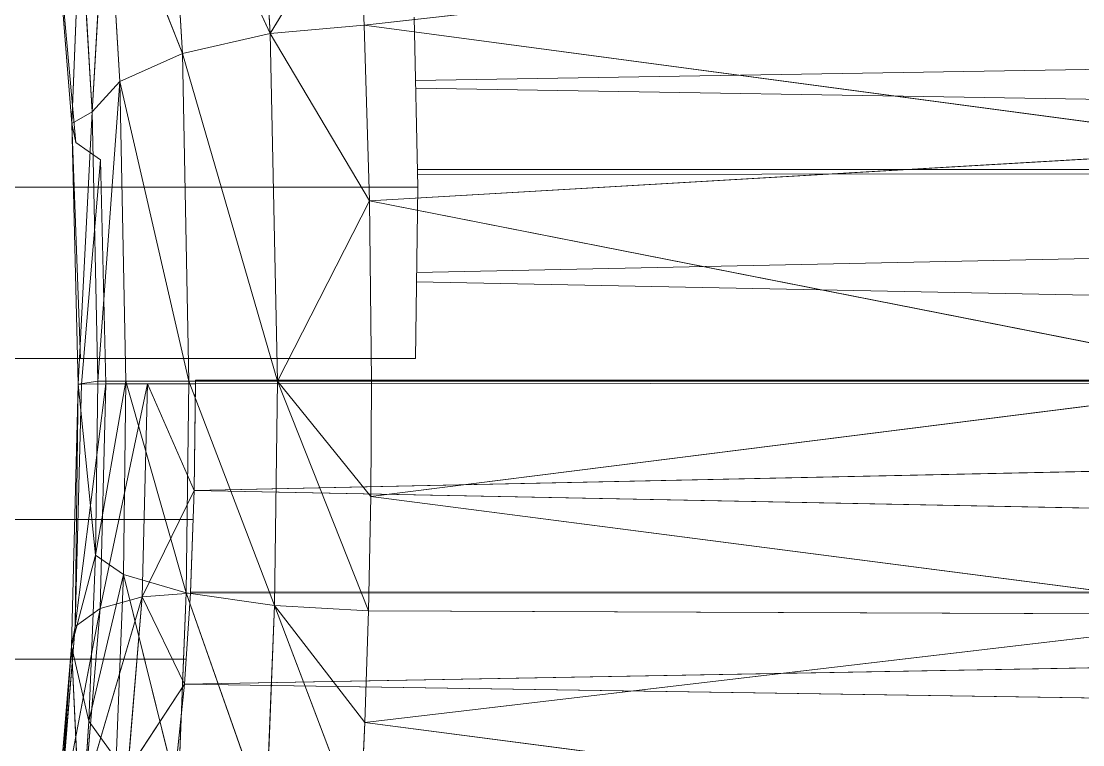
# Model space of a CAD drawing. Header units: inches. Extents: x 4387 to 7158, y 1246 to 2590.
# Drawn here: x 4776.5318 to 4776.7323, y 2085.8006 to 2085.9374 of the extents above; entities that cross this region are included whole.
import ezdxf

# ---------------------------------------------------------------- set-up
doc = ezdxf.new("R2010")
doc.units = ezdxf.units.IN
doc.header["$MEASUREMENT"] = 0

# ---------------------------------------------------------------- blocks, each defined once
blk = doc.blocks.new('Double_Cord_Chandelier_Ravenhill_dwg_Group_18-5818101-10TH FLOOR RCP')
at = {"color": 37, "lineweight": 9}
for p, q in [((16.81976, 9.8234), (16.83638, 9.79589)), ((2.23866, 1.3679), (16.83638, 9.79589)), ((16.83638, 9.79589), (2.23866, 1.3679)), ((16.83638, 9.79589), (16.85222, 9.76765)), ((2.24888, 1.3364), (16.85222, 9.76765)), ((16.85222, 9.76765), (2.24888, 1.3364)), ((2.25848, 1.3068), (16.83106, 9.72029)), ((16.83106, 9.72029), (2.25848, 1.3068)), ((2.26681, 1.28111), (16.84309, 9.69673)), ((16.84309, 9.69673), (2.26681, 1.28111))]:
    blk.add_line(p, q, dxfattribs=at)
blk = doc.blocks.new('Double_Cord_Chandelier_Ravenhill_dwg_skpfb8LBq-V44-10TH FLOOR RCP')
at = {"color": 37, "lineweight": 9}
for p, q in [((0.1131, 0.25484), (0.25221, 0.35739)), ((0.12673, 0.25063), (0.26658, 0.33449)), ((0.26658, 0.33449), (0.12673, 0.25063)), ((0.27021, 0.32871), (0.12747, 0.2494)), ((0.27021, 0.32871), (0.12747, 0.2494)), ((0.1131, 0.25484), (0.27478, 0.32144)), ((0.1306, 0.22657), (0.27478, 0.32144)), ((0.27686, 0.31792), (0.13542, 0.23625)), ((0.13592, 0.23541), (0.27728, 0.31722)), ((0.28509, 0.30407), (0.14506, 0.21928)), ((0.14506, 0.21928), (0.28509, 0.30407)), ((0.28937, 0.29685), (0.1459, 0.21778)), ((0.1459, 0.21778), (0.28937, 0.29685)), ((0.07185, 0.28497), (0.09853, 0.24459)), ((0.29747, 0.28318), (0.11941, 0.18022)), ((0.1306, 0.22657), (0.29729, 0.28349)), ((0.14792, 0.19725), (0.29729, 0.28349)), ((0.29729, 0.28349), (0.15871, 0.17828)), ((0.09919, 0.27634), (0.09853, 0.24459)), ((0.09919, 0.27634), (0.1131, 0.25484)), ((0.09853, 0.24459), (0.06084, 0.27114)), ((0.06084, 0.27114), (0.08602, 0.23304)), ((0.12928, 0.16262), (0.30527, 0.2693)), ((0.3094, 0.26194), (0.12928, 0.16262)), ((0.05541, 0.25738), (0.07681, 0.21497)), ((0.05541, 0.25738), (0.07845, 0.22252)), ((0.05541, 0.25738), (0.08602, 0.23304)), ((0.09853, 0.24459), (0.1131, 0.25484)), ((0.1306, 0.22657), (0.1131, 0.25484)), ((0.13833, 0.14547), (0.31688, 0.24861)), ((0.07681, 0.21497), (0.05607, 0.24635)), ((0.05607, 0.24635), (0.07456, 0.21115)), ((0.3189, 0.24502), (0.15871, 0.17828)), ((0.3189, 0.24502), (0.16915, 0.15936)), ((0.3189, 0.24502), (0.17912, 0.14072)), ((0.05164, 0.24439), (0.07456, 0.21115)), ((0.05164, 0.24439), (0.07697, 0.20841)), ((0.07697, 0.20841), (0.05164, 0.24439)), ((0.09853, 0.24459), (0.08602, 0.23304)), ((0.09853, 0.24459), (0.13253, 0.18837)), ((0.09853, 0.24459), (0.1306, 0.22657)), ((0.32332, 0.23666), (0.14594, 0.13)), ((0.07845, 0.22252), (0.08602, 0.23304)), ((0.13253, 0.18837), (0.08602, 0.23304)), ((0.11807, 0.18001), (0.08602, 0.23304)), ((0.14594, 0.13), (0.32653, 0.23058)), ((0.13253, 0.18837), (0.1306, 0.22657)), ((0.1306, 0.22657), (0.14792, 0.19725)), ((0.07681, 0.21497), (0.07845, 0.22252)), ((0.07845, 0.22252), (0.10316, 0.17139)), ((0.07845, 0.22252), (0.10775, 0.17405)), ((0.07845, 0.22252), (0.11807, 0.18001)), ((0.07681, 0.21497), (0.07456, 0.21115)), ((0.07681, 0.21497), (0.10316, 0.17139)), ((0.07681, 0.21497), (0.10023, 0.16903)), ((0.10023, 0.16903), (0.07456, 0.21115)), ((0.07697, 0.20841), (0.07456, 0.21115)), ((0.09819, 0.17347), (0.07456, 0.21115)), ((0.07697, 0.20841), (0.08266, 0.20789)), ((0.08266, 0.20789), (0.07697, 0.20841)), ((0.08266, 0.20789), (0.10471, 0.1717)), ((0.08266, 0.20789), (0.10076, 0.16938)), ((0.10076, 0.16938), (0.08266, 0.20789)), ((0.3389, 0.2072), (0.17912, 0.14072)), ((0.13253, 0.18837), (0.14792, 0.19725)), ((0.14792, 0.19725), (0.15871, 0.17828)), ((0.13253, 0.18837), (0.11807, 0.18001)), ((0.13253, 0.18837), (0.15871, 0.17828)), ((0.13253, 0.18837), (0.15326, 0.15137)), ((0.13253, 0.18837), (0.16915, 0.15936)), ((0.10775, 0.17405), (0.11807, 0.18001)), ((0.11941, 0.18022), (0.11154, 0.17566)), ((0.11154, 0.17566), (0.11942, 0.18021)), ((0.11807, 0.18001), (0.15326, 0.15137)), ((0.11807, 0.18001), (0.13762, 0.14513)), ((0.12928, 0.16262), (0.11941, 0.18022)), ((0.15871, 0.17828), (0.16915, 0.15936)), ((0.11154, 0.17566), (0.10471, 0.1717)), ((0.12502, 0.13439), (0.11154, 0.17566)), ((0.12928, 0.16262), (0.11154, 0.17566)), ((0.11154, 0.17566), (0.13078, 0.1403)), ((0.10316, 0.17139), (0.10775, 0.17405)), ((0.10775, 0.17405), (0.11922, 0.14273)), ((0.10775, 0.17405), (0.13762, 0.14513)), ((0.10775, 0.17405), (0.12562, 0.14217)), ((0.10316, 0.17139), (0.10023, 0.16903)), ((0.10471, 0.1717), (0.10076, 0.16938)), ((0.10316, 0.17139), (0.11922, 0.14273)), ((0.12502, 0.13439), (0.10471, 0.1717)), ((0.12268, 0.1291), (0.10471, 0.1717)), ((0.10076, 0.16938), (0.10023, 0.16903)), ((0.10023, 0.16903), (0.1239, 0.12554)), ((0.12268, 0.1291), (0.10023, 0.16903)), ((0.11922, 0.14273), (0.10023, 0.16903)), ((0.12268, 0.1291), (0.10076, 0.16938)), ((0.13833, 0.14547), (0.12928, 0.16262)), ((0.12928, 0.16262), (0.13078, 0.1403)), ((0.15326, 0.15137), (0.16915, 0.15936)), ((0.17912, 0.14072), (0.16915, 0.15936)), ((0.15326, 0.15137), (0.13762, 0.14513)), ((0.18848, 0.12259), (0.15326, 0.15137)), ((0.17912, 0.14072), (0.15326, 0.15137)), ((0.15326, 0.15137), (0.17213, 0.11548)), ((0.13762, 0.14513), (0.12562, 0.14217)), ((0.13833, 0.14547), (0.13078, 0.1403)), ((0.13762, 0.14513), (0.15542, 0.11128)), ((0.13762, 0.14513), (0.17213, 0.11548)), ((0.13833, 0.14547), (0.14594, 0.13)), ((0.11922, 0.14273), (0.12562, 0.14217)), ((0.11922, 0.14273), (0.1239, 0.12554)), ((0.11922, 0.14273), (0.13385, 0.1149)), ((0.12562, 0.14217), (0.15542, 0.11128)), ((0.12562, 0.14217), (0.14189, 0.11122)), ((0.12562, 0.14217), (0.13385, 0.1149)), ((0.18848, 0.12259), (0.17912, 0.14072)), ((0.12502, 0.13439), (0.13078, 0.1403)), ((0.13987, 0.10295), (0.13078, 0.1403)), ((0.14487, 0.11048), (0.13078, 0.1403)), ((0.14594, 0.13), (0.13078, 0.1403)), ((0.12502, 0.13439), (0.12268, 0.1291)), ((0.13987, 0.10295), (0.12502, 0.13439)), ((0.13869, 0.09521), (0.12502, 0.13439)), ((0.13869, 0.09521), (0.12268, 0.1291)), ((0.12268, 0.1291), (0.1239, 0.12554)), ((0.14487, 0.11048), (0.14594, 0.13)), ((0.14594, 0.13), (0.15217, 0.11616)), ((0.14117, 0.08897), (0.1239, 0.12554)), ((0.13869, 0.09521), (0.1239, 0.12554)), ((0.1239, 0.12554), (0.13385, 0.1149)), ((0.1239, 0.12554), (0.14396, 0.09433)), ((0.14189, 0.11122), (0.13385, 0.1149)), ((0.13385, 0.1149), (0.14396, 0.09433))]:
    blk.add_line(p, q, dxfattribs=at)
at = {"color": 37, "lineweight": 9, "flags": 128}
for points in [[(0.43708, 0.47391), (0.4132, 0.50968), (0.23046, 0.38998), (0.09919, 0.27634), (0.1131, 0.25484), (0.09853, 0.24459), (0.08602, 0.23304), (0.11807, 0.18001), (0.13762, 0.14513), (0.15326, 0.15137), (0.11807, 0.18001), (0.13253, 0.18836), (0.09853, 0.24459), (0.07185, 0.28497), (0.09919, 0.27634), (0.09853, 0.24459), (0.1306, 0.22657), (0.13253, 0.18837), (0.14792, 0.19725), (0.29729, 0.28349), (0.15871, 0.17828), (0.3189, 0.24502)], [(0.1131, 0.25484), (0.27478, 0.32144), (0.1306, 0.22657), (0.29729, 0.28349), (0.48658, 0.39278), (0.51029, 0.35054), (0.70169, 0.45606), (0.48658, 0.39278), (0.67586, 0.50206), (0.70169, 0.45606)], [(0.05541, 0.25738), (0.08602, 0.23304), (0.07845, 0.22252), (0.11807, 0.18001), (0.10775, 0.17405), (0.07845, 0.22252), (0.10316, 0.17139), (0.11922, 0.14273), (0.10023, 0.16903), (0.10316, 0.17139)], [(0.08577, 0.2962), (0.23046, 0.38998), (0.25221, 0.35739), (0.1131, 0.25484), (0.1306, 0.22657), (0.14792, 0.19725), (0.15872, 0.17828)], [(0.29729, 0.28349), (0.27478, 0.32144), (0.25221, 0.35739), (0.09919, 0.27634), (0.08577, 0.2962), (0.07185, 0.28497), (0.06084, 0.27114), (0.08602, 0.23304), (0.13253, 0.18837), (0.16915, 0.15936), (0.15872, 0.17828), (0.13253, 0.18837), (0.15326, 0.15137), (0.17912, 0.14072), (0.3189, 0.24502), (0.16915, 0.15936)], [(0.09853, 0.24459), (0.06084, 0.27114)], [(0.05541, 0.25738), (0.07845, 0.22252), (0.07681, 0.21497), (0.05607, 0.24635)], [(0.05541, 0.25738), (0.07681, 0.21497), (0.10316, 0.17139), (0.10775, 0.17405), (0.13762, 0.14513), (0.17213, 0.11548), (0.15542, 0.11128), (0.18514, 0.08903), (0.16769, 0.08633), (0.19798, 0.06063), (0.20878, 0.08047), (0.18514, 0.08903), (0.2018, 0.09551), (0.20878, 0.08047), (0.21496, 0.0664), (0.3702, 0.14113), (0.20878, 0.08047), (0.35611, 0.17234), (0.2018, 0.09551)], [(0.29721, 0.28364), (0.11908, 0.1808), (0.12928, 0.16262), (0.11154, 0.17566), (0.12502, 0.13439), (0.13869, 0.09521), (0.12268, 0.1291), (0.12502, 0.13439), (0.13987, 0.10295), (0.14751, 0.07024), (0.13869, 0.09521), (0.13987, 0.10295), (0.13078, 0.1403), (0.12928, 0.16262), (0.3094, 0.26194)], [(0.31681, 0.24874), (0.13823, 0.14563), (0.12928, 0.16262), (0.30527, 0.2693)], [(0.15696, 0.10396), (0.15261, 0.08857), (0.14765, 0.07065), (0.13763, 0.06558), (0.14709, 0.06035), (0.14765, 0.07065), (0.14804, 0.07983), (0.13987, 0.10295), (0.14487, 0.11048), (0.13078, 0.1403), (0.13833, 0.14547), (0.14594, 0.13), (0.32332, 0.23666)], [(0.32653, 0.23058), (0.14594, 0.13), (0.13078, 0.1403)], [(0.33213, 0.21999), (0.1522, 0.11611), (0.14594, 0.13), (0.14487, 0.11048), (0.15217, 0.11616)], [(0.07697, 0.20841), (0.07456, 0.21115), (0.09819, 0.17347)], [(0.10471, 0.1717), (0.10076, 0.16938), (0.12268, 0.1291), (0.10471, 0.1717), (0.12502, 0.13439), (0.13078, 0.1403), (0.11154, 0.17566), (0.10471, 0.1717), (0.08266, 0.20789)], [(0.35611, 0.17234), (0.18848, 0.12259), (0.20181, 0.09551), (0.17213, 0.11548), (0.15326, 0.15137), (0.18848, 0.12259), (0.17912, 0.14072), (0.3389, 0.2072), (0.18848, 0.12259), (0.17213, 0.11548), (0.18514, 0.08903), (0.19798, 0.06063), (0.22144, 0.05053), (0.22647, 0.03675), (0.19798, 0.06063)], [(0.19037, 0.03227), (0.20921, 0.03168), (0.17978, 0.05958), (0.15312, 0.08838), (0.16415, 0.06398), (0.17978, 0.05958), (0.16769, 0.08633), (0.15542, 0.11128), (0.14189, 0.11122), (0.12562, 0.14217), (0.15542, 0.11128), (0.13762, 0.14513), (0.12562, 0.14217), (0.10775, 0.17405), (0.11922, 0.14273)], [(0.10076, 0.16938), (0.10023, 0.16903), (0.1239, 0.12554), (0.11922, 0.14273), (0.13385, 0.1149), (0.12562, 0.14217), (0.11922, 0.14273)], [(0.15386, 0.07246), (0.14396, 0.09433), (0.13385, 0.1149), (0.1239, 0.12554), (0.14396, 0.09433), (0.14117, 0.08897), (0.1239, 0.12554), (0.12268, 0.1291), (0.10023, 0.16903)], [(0.17912, 0.14072), (0.16915, 0.15936), (0.15326, 0.15137)], [(0.1239, 0.12554), (0.13869, 0.09521), (0.14117, 0.08897), (0.15386, 0.07246), (0.16255, 0.05001), (0.1668, 0.03409), (0.166, 0.0254), (0.17765, 0.01167), (0.15995, 0.02626)], [(0.13385, 0.1149), (0.14189, 0.11122), (0.15312, 0.08838), (0.16769, 0.08633), (0.14189, 0.11122), (0.14396, 0.09433), (0.15312, 0.08838), (0.15386, 0.07246), (0.16415, 0.06398), (0.16255, 0.05001), (0.17383, 0.03902), (0.19037, 0.03227), (0.16415, 0.06398), (0.17383, 0.03902), (0.1668, 0.03409), (0.17853, 0.02137), (0.166, 0.0254)]]:
    blk.add_lwpolyline(points, dxfattribs=at)
for points in [[(0.05607, 0.24635), (0.03469, 0.28573), (0.03817, 0.30215), (0.02218, 0.32108), (0.04781, 0.31786), (0.06115, 0.32988), (0.05195, 0.34123), (0.04781, 0.31786), (0.03817, 0.30215), (0.02012, 0.30298), (0.03469, 0.28573), (0.03744, 0.27184), (0.05607, 0.24635), (0.07456, 0.21115), (0.05164, 0.24439)], [(0.07681, 0.21497), (0.10023, 0.16903), (0.07456, 0.21115)]]:
    blk.add_lwpolyline(points, close=True, dxfattribs=at)
blk = doc.blocks.new('Double_Cord_Chandelier_Ravenhill_dwg_Group_9-5818106-10TH FLOOR RCP')
blk.add_blockref('Double_Cord_Chandelier_Ravenhill_dwg_skpfb8LBq-V44-10TH FLOOR RCP', (0, 0))
blk = doc.blocks.new('Double_Cord_Chandelier_Ravenhill_dwg_Component_2-5818107-10TH FLOOR RCP')
for name, p in [('Double_Cord_Chandelier_Ravenhill_dwg_Group_9-5818106-10TH FLOOR RCP', (16.69922, 9.56253)), ('Double_Cord_Chandelier_Ravenhill_dwg_Group_18-5818101-10TH FLOOR RCP', (0, 0))]:
    blk.add_blockref(name, p)
blk = doc.blocks.new('Double_Cord_Chandelier_Ravenhill_dwg_Group_20-5818116-10TH FLOOR RCP')
at = {"rotation": 240}
blk.add_blockref('Double_Cord_Chandelier_Ravenhill_dwg_Component_2-5818107-10TH FLOOR RCP', (19.2106, 21.8536), dxfattribs=at)
blk = doc.blocks.new('Double_Cord_Chandelier_Ravenhill_dwg-5818096-10TH FLOOR RCP')
blk.add_blockref('Double_Cord_Chandelier_Ravenhill_dwg_Group_20-5818116-10TH FLOOR RCP', (-19.31492, -22.16607))

msp = doc.modelspace()

# ---------------------------------------------------------------- block references
at = {"color": 37, "lineweight": 9, "rotation": 89.9999999999995}
msp.add_blockref('Double_Cord_Chandelier_Ravenhill_dwg-5818096-10TH FLOOR RCP', (4756.81556, 2085.94501), dxfattribs=at)

doc.saveas('drawing.dxf')
